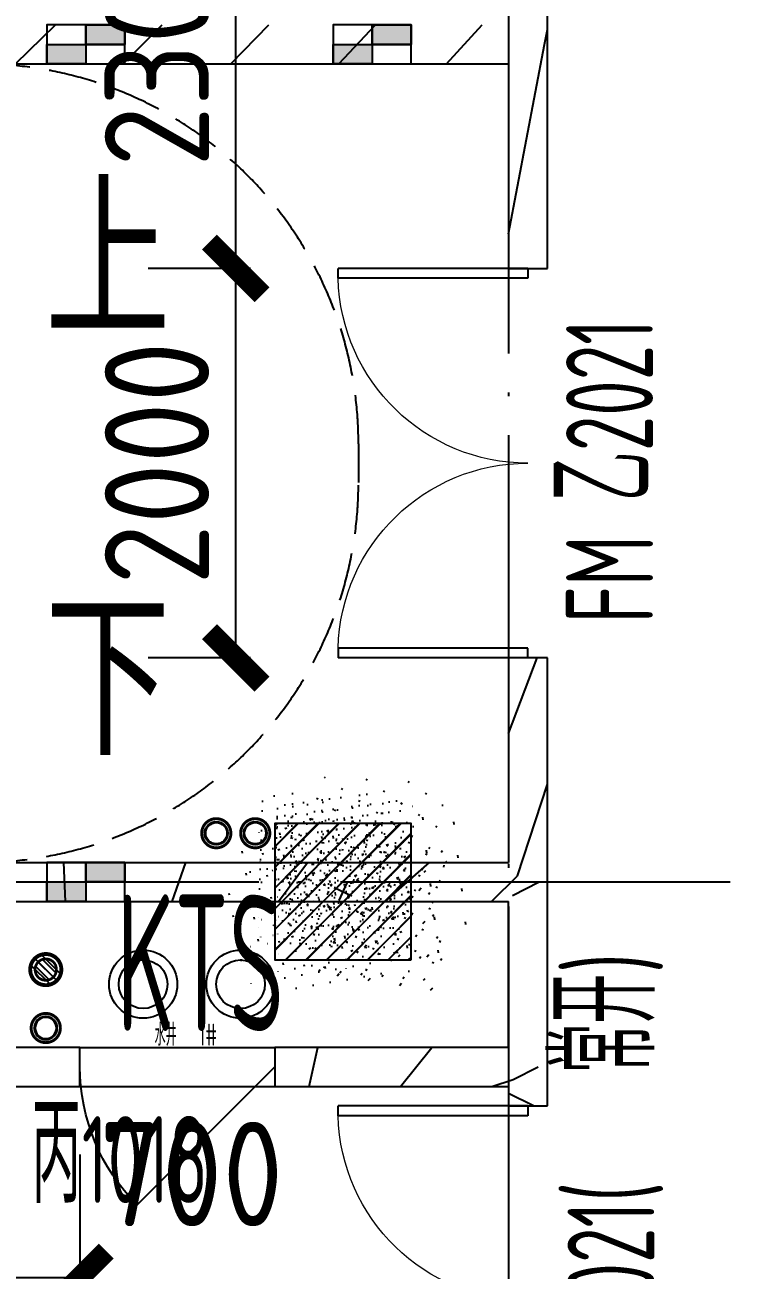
# Model space of a CAD drawing. Header units: inches. Extents: x 0 to 1813292486, y 0 to 3473589894.
# Drawn here: x 600479903 to 600483586, y 3473277625 to 3473284018 of the extents above; entities that cross this region are included whole.
import ezdxf
from ezdxf.enums import TextEntityAlignment as Align
from ezdxf.xclip import XClip

# ---------------------------------------------------------------- set-up
doc = ezdxf.new("R2010")
doc.units = ezdxf.units.IN
doc.header["$LTSCALE"] = 1000
doc.header["$MEASUREMENT"] = 0
doc.header["$XCLIPFRAME"] = 2
for name, pattern in [('AX-MALL-GIRD-200$0$DOTE', [2.4200000000000004, 2, -0.2, 0.02, -0.2]), ('AX-MALL-WALL-P02-QT$0$DASH', [0.35, 0.25, -0.1]), ('PX-MALL-P02-LG$0$CONTINOUS', [0]), ('PX-MALL-P02-LG$0$DASHED', [0.75, 0.5, -0.25])]:
    doc.linetypes.add(name, pattern=pattern)
for name, color, linetype in [('A-Anno-Note', 241, 'Continuous'), ('AX-MALL-DIM-P02$0$A-Anno-Dims', 3, 'Continuous'), ('AX-MALL-DIM-P02$0$A-Detl-Thin', 131, 'Continuous'), ('AX-MALL-GIRD-200$0$A-Grid', 222, 'AX-MALL-GIRD-200$0$DOTE'), ('AX-MALL-P02-200$0$A-Anno-Note', 241, 'Continuous'), ('AX-MALL-WALL-P02$0$A-Anno-Note', 241, 'Continuous'), ('AX-MALL-WALL-P02-QT$0$A-Accs', 181, 'Continuous'), ('AX-MALL-WALL-P02-QT$0$A-Anno-Note', 241, 'Continuous'), ('AX-MALL-WALL-P02-QT$0$A-Detl-Patt', 8, 'Continuous'), ('AX-MALL-WALL-P02-QT$0$A-Detl-Thin', 131, 'Continuous'), ('AX-MALL-WALL-P02-QT$0$A-Strs', 151, 'Continuous'), ('AX-MALL-WALL-P02-QT$0$A-Wall', 2, 'Continuous'), ('AX-MALL-WALL-P02-QT$0$A-Wall-Patt', 13, 'Continuous'), ('AX-MALL-WALL-P02-QT$0$A-Wind', 4, 'Continuous'), ('AX-MALL-WORD-P02$0$A-Wind-Iden', 11, 'Continuous'), ('AX-MALL-ZTKD-P02$0$A-Anno-Note', 241, 'Continuous'), ('MX-MALL-P02-LG$0$M-VT-TEXT', 21, 'Continuous'), ('PX-MALL-P02-LG$0$P-Drain-Fldr', 4, 'Continuous'), ('PX-MALL-P02-LG$0$P-Drain-Fldr-ARCH', 161, 'Continuous'), ('PX-MALL-P02-LG$0$P-Drain-Fldr-W100', 4, 'Continuous'), ('PX-MALL-P02-LG$0$P-Drain-Fldr-W50', 4, 'Continuous'), ('PX-MALL-P02-LG$0$P-Pipe-Risr', 7, 'Continuous'), ('PX-MALL-P02-LG$0$P-Pipe-Risr-Arch', 6, 'Continuous'), ('PX-MALL-P02-LG$0$P-Pipe-Risr-W100', 6, 'Continuous'), ('PX-MALL-P02-LG$0$P-Pipe-Risr-W50', 6, 'Continuous'), ('PX-MALL-P02-LG$0$P-Sewr-TL-Pipe', 7, 'PX-MALL-P02-LG$0$CONTINOUS'), ('PX-MALL-P02-LG$0$P-Wast-Pipe', 143, 'PX-MALL-P02-LG$0$DASHED'), ('SX-MALL-LT-TZ-2F(T)$0$SX-S1-TZ-(2F~3F)$0$TZ', 255, 'Continuous'), ('SX-MALL-LT-TZ-2F(T)$0$SX-S1-TZ-（-2F~-1F）$0$S-PATT-SOLD', 251, 'Continuous'), ('SX-MALL-TZ-2F~3F$0$S-DIMS', 81, 'Continuous'), ('SX-MALL-WALL-L-1F~2F$0$S-COLU', 30, 'Continuous'), ('SX-MALL-WALL-L-1F~2F$0$S-PATT-WALL', 83, 'Continuous'), ('SX-MALL-WALL-L-1F~2F$0$单形心', 4, 'Continuous')]:
    doc.layers.add(name, color=color, linetype=linetype)
doc.styles.add('AX-MALL-DIM-P02$0$_TCH_DIM_T3', font='gbenor.shx')
doc.styles.add('AX-MALL-WALL-P02-QT$0$_TCH_DIM', font='gbenor.shx')
doc.styles.add('AX-MALL-WALL-P02-QT$0$STANDARD', font='gbenor.shx', dxfattribs={"bigfont": 'gbcbig.shx'})
doc.styles.add('AX-MALL-WORD-P02$0$_TCH_WINDOW', font='gbenor.shx', dxfattribs={"bigfont": 'gbcbig.shx'})
doc.styles.add('MX-MALL-P02-LG$0$_THVAC_WIN', font='gbenor.shx', dxfattribs={"bigfont": 'gbcbig.shx'})
doc.styles.add('PX-MALL-P02-LG$0$jzfz', font='gbenor.shx', dxfattribs={"bigfont": 'gbcbig.shx'})
doc.dimstyles.new('AX-MALL-DIM-P02$0$_TCH_ARCH&&180', dxfattribs={"dimtxt": 535.5, "dimasz": 270, "dimexe": 450, "dimexo": 450, "dimgap": 137.25, "dimtad": 1, "dimdec": 0, "dimzin": 0, "dimdsep": 46, "dimtxsty": 'AX-MALL-DIM-P02$0$_TCH_DIM_T3', "dimblk": 'AX-MALL-DIM-P02$0$_ArchTick', "dimcen": 0.09, "dimclrt": 7, "dimazin": 2, "dimtfac": 1, "dimtdec": 0, "dimtix": 1, "dimtmove": 2, "dimatfit": 3, "dimfxl": 500, "dimtolj": 1, "dimtzin": 0, "dimarcsym": 0})
pattern_1 = [(45, (0, 359.0227), (-353.55353201463, 353.55353201463), [])]

# ---------------------------------------------------------------- blocks, each defined once
blk = doc.blocks.new('AX-MALL-WORD-P02')
at = {"layer": 'AX-MALL-WORD-P02$0$A-Wind-Iden', "style": 'AX-MALL-WORD-P02$0$_TCH_WINDOW', "width": 0.7}
for s, height, rotation, p in [('2021', 446.25, 69.56816108351019, (600316823.4119917, 3473171029.898996)), ('乙', 506.3829787234042, 69.56816108351019, (600316733.334899, 3473170788.100348)), ('FM', 446.25, 69.56816108351019, (600316515.23915, 3473170202.654529)), ('丙', 506.3829787234042, 339.5681615221386, (600312485.275886, 3473168526.786775)), ('1018', 446.25, 339.5681615221386, (600312727.0745353, 3473168436.709684)), (')', 446.25, 69.5681612738726, (600315895.8930411, 3473168518.748043)), ('常开', 506.3829787234042, 69.5681612738726, (600315715.7388572, 3473168035.150745)), ('2021(', 446.25, 69.5681612738726, (600315248.3908279, 3473166780.623989))]:
    blk.add_text(s, height=height, rotation=rotation, dxfattribs=at).set_placement(p)
blk = doc.blocks.new('AX-MALL-GIRD-200')
at = {"layer": 'AX-MALL-GIRD-200$0$A-Grid'}
for p, q in [((600241980.060326, 3473196551.41375), (600599876.0644244, 3473063224.650467)), ((600323759.5421638, 3473191775.534485), (600285030.0032144, 3473087811.807404))]:
    blk.add_line(p, q, dxfattribs=at)
blk = doc.blocks.new('SX-MALL-WALL-L-1F~2F$0$BANWANG_XINGXIN')
at = {"color": 0}
for points in [[(0.7071067811865476, 0.7071067811865475), (-0.7071067811865477, -0.7071067811865475)], [(-0.7071067811865475, 0.7071067811865476), (0.7071067811865474, -0.7071067811865477)]]:
    blk.add_lwpolyline(points, dxfattribs=at)
blk = doc.blocks.new('SX-MALL-WALL-L-1F~2F')
at = {"layer": 'SX-MALL-WALL-L-1F~2F$0$S-PATT-WALL'}
h = blk.add_hatch(dxfattribs=at)
h.set_pattern_fill('钢筋混凝土', color=256, scale=15, pattern_type=2)
h.set_pattern_definition([(24.56816131876918, (600332848.5159376, 3473133887.589986), (-31.18316060756021, 68.21004687377882), []), (29.56816131876925, (600332848.5159376, 3473133887.589986), (97.53445422577846, -46.37920049590846), [11.25, -123.75]), (334.5681613187692, (600332848.5159376, 3473133887.589986), (19.88439775835759, 112.9961142864107), [9, -99]), (80.01956131876923, (600332856.6438087, 3473133883.725054), (117.4189029535321, 66.61682170576017), [9.5610285, -105.1713168]), (25.75236131876919, (600332858.9887226, 3473133915.702631), (141.3476152674957, -79.15081590010527), [16.87499999999951, -185.6249999999961]), (76.20376131876925, (600332870.7676862, 3473133909.106722), (182.3878362713222, 87.98253900728311), [14.3415432, -157.75695]), (330.7523613187692, (600332858.9887226, 3473133915.702631), (182.387767611897, 87.98268144025062), [13.49999999999976, -148.4999999999961]), (0.5681613187692669, (600332870.4268485, 3473133903.438077), (62.82047321120105, -87.84980446922418), [11.25, -123.75]), (305.5681613187692, (600332870.4268485, 3473133903.438077), (72.17288940056439, 89.18848105901375), [9, -99]), (51.01956131876926, (600332875.6618832, 3473133896.117257), (134.9933625470349, 1.33857134020591), [9.5610285, -105.1713168]), (17.06816131876921, (600332848.5159376, 3473133887.589986), (19.14085714793764, 46.15589493924091), [0.75, -97.8, 0.75, -100.5, 0.75, -99.375]), (347.0681613187692, (600332848.5159376, 3473133887.589986), (57.63084699394109, 41.66442757030211), [0.75, -57.3, 0.75, -95.55, 0.75, -37.875]), (307.0681613187692, (600332817.1703391, 3473133899.267141), (73.85474001336534, -31.12342331039777), [0.75, -37.5, 0.75, -117, 0.75, -155.25]), (297.0681613187692, (600332803.1140169, 3473133904.503534), (87.2164167648191, -16.46683781742514), [0.75, -48.75, 0.75, -77.69999999999999, 0.75, -110.25])])
h.paths.add_polyline_path([(600314747.5755334, 3473169016.524903), (600314991.9405155, 3473169672.486606), (600314335.9788127, 3473169916.851587), (600314091.6138306, 3473169260.889884)])
h = blk.add_hatch(dxfattribs=at)
h.set_pattern_fill('钢筋混凝土', color=256, scale=15, pattern_type=2)
h.set_pattern_definition([(24.56816131876918, (600332848.5159376, 3473133887.589986), (-31.18316060756021, 68.21004687377882), []), (29.56816131876925, (600332848.5159376, 3473133887.589986), (97.53445422577846, -46.37920049590846), [11.24999999999976, -123.7499999999981]), (334.5681613187692, (600332848.5159376, 3473133887.589986), (19.8843977583576, 112.9961142864107), [8.999999999999757, -98.99999999999805]), (80.01956131876923, (600332856.6438087, 3473133883.725054), (117.4189029535321, 66.61682170576017), [9.5610285, -105.1713168]), (25.75236131876918, (600332858.9887226, 3473133915.702631), (141.3476152674957, -79.15081590010527), [16.87499999999999, -185.6249999999999]), (76.20376131876925, (600332870.7676862, 3473133909.106722), (182.3878362713222, 87.98253900728308), [14.3415432, -157.75695]), (330.7523613187692, (600332858.9887226, 3473133915.702631), (182.3877676118969, 87.98268144025063), [13.5, -148.4999999999999]), (0.5681613187692685, (600332870.4268485, 3473133903.438077), (62.82047321120105, -87.84980446922418), [11.25, -123.75]), (305.5681613187692, (600332870.4268485, 3473133903.438077), (72.17288940056437, 89.18848105901375), [8.999999999999998, -98.99999999999999]), (51.01956131876926, (600332875.6618834, 3473133896.117257), (134.9933625470349, 1.33857134020591), [9.5610285, -105.1713168]), (17.06816131876921, (600332848.5159376, 3473133887.589986), (19.14085714793764, 46.1558949392409), [0.7499999999999999, -97.79999999999998, 0.7499999999999999, -100.5, 0.7499999999999999, -99.37499999999999]), (347.0681613187692, (600332848.5159376, 3473133887.589986), (57.63084699394109, 41.66442757030211), [0.7499999999999999, -57.29999999999999, 0.7499999999999999, -95.54999999999998, 0.7499999999999999, -37.87499999999999]), (307.0681613187692, (600332817.170339, 3473133899.267141), (73.85474001336533, -31.12342331039777), [0.7499999999999849, -37.49999999999903, 0.7499999999999849, -116.9999999999981, 0.7499999999999849, -155.2499999999961]), (297.0681613187692, (600332803.1140169, 3473133904.503534), (87.2164167648191, -16.46683781742514), [0.7499999999999999, -48.74999999999999, 0.7499999999999999, -77.69999999999997, 0.7499999999999999, -110.25])])
h.paths.add_polyline_path([(600314747.5755334, 3473169016.524903), (600314991.9405154, 3473169672.486606), (600314335.9788125, 3473169916.851587), (600314091.6138304, 3473169260.889884)])
at = {"layer": 'SX-MALL-WALL-L-1F~2F$0$S-COLU'}
blk.add_lwpolyline([(600314747.5755334, 3473169016.524903), (600314991.9405155, 3473169672.486606), (600314335.9788127, 3473169916.851587), (600314091.6138306, 3473169260.889884)], close=True, dxfattribs=at)
at = {"layer": 'SX-MALL-WALL-L-1F~2F$0$单形心', "xscale": 50, "yscale": 50, "zscale": 50}
blk.add_blockref('SX-MALL-WALL-L-1F~2F$0$BANWANG_XINGXIN', (600314541.777173, 3473169466.688245), dxfattribs=at)
blk = doc.blocks.new('SX-MALL-WALL-L-2F~3F')
ref = blk.add_blockref('SX-MALL-WALL-L-1F~2F', (0, 0))
XClip(ref).set_block_clipping_path([(600349769.7341375, 3473074679.418533), (600357001.7302529, 3473071985.287766), (600356499.8725733, 3473070638.124951), (600359302.5086629, 3473069594.060767), (600362345.1765132, 3473077761.653201), (600381551.4312518, 3473070606.759726), (600391553.7259278, 3473066880.611454), (600387749.827644, 3473056669.608357), (600391632.1759799, 3473055223.319679), (600395635.5522461, 3473065969.791956), (600406982.2408491, 3473061742.817497), (600403058.8006672, 3473051210.921831), (600412723.2437257, 3473047610.6332), (600445093.3740637, 3473134503.466942), (600393055.2444371, 3473153889.197227), (600387463.4997383, 3473138878.984498), (600380158.3525343, 3473141600.366193), (600382830.751978, 3473148774.027779), (600388210.8522022, 3473146769.782572), (600390696.2253517, 3473153441.399696), (600277474.697425, 3473195619.741203), (600273446.9822528, 3473184807.934726), (600257129.111771, 3473190886.82031), (600241575.9633431, 3473149136.690594), (600258197.8999482, 3473142944.531458), (600255239.7303221, 3473135003.762026), (600263182.3271956, 3473132044.911624), (600260741.6763649, 3473125493.34496), (600269350.4970673, 3473122286.306632), (600271511.1407766, 3473128086.235537), (600286270.1853781, 3473122588.058336), (600284109.5416689, 3473116788.129431), (600282580.7823727, 3473112684.400902), (600291840.7574171, 3473109234.788475), (600290827.7957876, 3473106515.642598), (600293360.405141, 3473105572.171298), (600294731.2544166, 3473109252.0137), (600323175.4764534, 3473098655.706329), (600321336.3302773, 3473093718.790065), (600344750.773286, 3473084996.222976), (600341987.4689643, 3473077578.540671), (600344583.6790427, 3473076611.376234), (600346015.5062013, 3473080454.904757), (600351201.5612961, 3473078522.947055)])
blk = doc.blocks.new('SX-MALL-WALL-2F~3F')
blk.add_blockref('SX-MALL-WALL-L-2F~3F', (0, 0))
blk = doc.blocks.new('MX-MALL-P02-LG')
at = {"color": 6}
for radius in [175.000000054465, 125]:
    blk.add_circle((600313414.8870144, 3473169379.598688), radius, dxfattribs=at)
at = {"color": 2}
for radius in [175.000000054465, 125]:
    blk.add_circle((600313883.4310877, 3473169205.052271), radius, dxfattribs=at)
at = {"layer": 'MX-MALL-P02-LG$0$M-VT-TEXT', "style": 'MX-MALL-P02-LG$0$_THVAC_WIN', "width": 0.7}
for s, p in [('水井', (600313359.7440286, 3473169063.220603)), ('1#', (600313572.3088335, 3473168984.033976))]:
    blk.add_text(s, height=112.6582278481012, rotation=339.5681612591187, dxfattribs=at).set_placement(p)
blk = doc.blocks.new('SX-MALL-LT-TZ-2F(T)$0$SX-S1-TZ-（-2F~-1F）$0$55')
at = {"layer": 'SX-MALL-LT-TZ-2F(T)$0$SX-S1-TZ-（-2F~-1F）$0$S-PATT-SOLD'}
h = blk.add_hatch(color=251, dxfattribs=at)
h.dxf.hatch_style = 1
h.paths.add_polyline_path([(-77686.27864599228, -69171.32194757462), (-77486.27864456177, -69171.3219474554), (-77486.27864456177, -69271.32194751501), (-77686.27864551544, -69271.32194757462)])
h = blk.add_hatch(color=251, dxfattribs=at)
h.dxf.hatch_style = 1
h.paths.add_polyline_path([(-77886.27864646912, -69271.32194751501), (-77686.2786450386, -69271.32194751501), (-77686.27864456177, -69371.3219473958), (-77886.27864551544, -69371.3219473958)])
for p, q in [((-77686.2786450386, -69171.32194757462), (-77686.27864456177, -69371.3219474554)), ((-77886.27864551544, -69271.32194751501), (-77486.27864456177, -69271.32194751501))]:
    blk.add_line(p, q)
for points in [[(-77886.27864408493, -69371.32194751501), (-77486.27864408493, -69371.3219474554), (-77486.27864408493, -69171.3219474554), (-77886.27864456177, -69171.32194757462)], [(-77686.27864599228, -69171.32194757462), (-77486.27864456177, -69171.3219474554), (-77486.27864456177, -69271.32194751501), (-77686.27864551544, -69271.32194757462)], [(-77886.27864646912, -69271.32194751501), (-77686.2786450386, -69271.32194751501), (-77686.27864456177, -69371.3219473958), (-77886.27864551544, -69371.3219473958)]]:
    blk.add_lwpolyline(points, close=True)
blk = doc.blocks.new('SX-MALL-LT-TZ-2F(T)')
at = {"layer": 'SX-MALL-LT-TZ-2F(T)$0$SX-S1-TZ-(2F~3F)$0$TZ', "rotation": 339.5681613221936}
for p in [(600411804.3871098, 3473211797.435155), (600413181.9066762, 3473211284.268691), (600410303.2879313, 3473207767.956114)]:
    blk.add_blockref('SX-MALL-LT-TZ-2F(T)$0$SX-S1-TZ-（-2F~-1F）$0$55', p, dxfattribs=at)
blk = doc.blocks.new('SX-MALL-TZ-2F~3F')
at = {"layer": 'SX-MALL-TZ-2F~3F$0$S-DIMS', "rotation": 1.387142046460944e-06}
blk.add_blockref('SX-MALL-LT-TZ-2F(T)', (84.08594870567322, -14.53440642356873), dxfattribs=at)
blk = doc.blocks.new('AX-MALL-WALL-P02-QT$0$$DorLib2D$00000002')
for p, q in [((-0.5, -5.684341886080802e-17), (-0.5000000000000007, 0.4875)), ((-0.4750000000000007, 0.4875), (-0.5000000000000007, 0.4875)), ((-0.475, -2.842170943040401e-17), (-0.4750000000000007, 0.4875)), ((0.475, -2.842170943040401e-17), (0.4750000000000007, 0.4875)), ((0.4750000000000007, 0.4875), (0.5000000000000007, 0.4875)), ((0.5, -5.684341886080802e-17), (0.5000000000000007, 0.4875)), ((-0.5, -5.684341886080802e-17), (-0.475, -2.842170943040401e-17)), ((0.5, -5.684341886080802e-17), (0.475, -2.842170943040401e-17))]:
    blk.add_line(p, q)
at = {"lineweight": 13}
for centre, start, end in [((-0.4875, -4.263256414560601e-17), 0, 88.53071641864632), ((0.4875, -4.263256414560601e-17), 91.4692835813537, 180)]:
    blk.add_arc(centre, 0.4875, start, end, dxfattribs=at)
blk = doc.blocks.new('AX-MALL-WALL-P02-QT$0$$DorLib2D$00000114')
at = {"color": 0}
blk.add_line((0.4999999999999964, 3.552713678800501e-15), (-0.2071067811864751, 0.7071067811864857), dxfattribs=at)
blk.add_arc((0.5000000000013856, -1.154631945610163e-12), 1.000000000001696, 135, 180, dxfattribs=at)
blk = doc.blocks.new('AX-MALL-WALL-P02-QT')
at = {"layer": 'AX-MALL-WALL-P02-QT$0$A-Wall-Patt'}
h = blk.add_hatch(dxfattribs=at)
h.set_pattern_fill('普通砖', color=256, scale=200, style=0)
h.set_pattern_definition(pattern_1)
h.paths.add_polyline_path([(600307236.08429, 3473176830.312534), (600307263.64755, 3473176713.330863), (600316821.9466473, 3473173152.583981), (600316888.092202, 3473173234.656368), (600316798.0563989, 3473173374.910893), (600307333.4661164, 3473176900.748493)])
h = blk.add_hatch(dxfattribs=at)
h.set_pattern_fill('普通砖', color=256, scale=200, style=0)
h.set_pattern_definition(pattern_1)
h.paths.add_polyline_path([(600316888.0922018, 3473173234.656368), (600317044.2735597, 3473173176.474229), (600317358.4571095, 3473174019.853565), (600317077.3306655, 3473174124.581414), (600316798.0563989, 3473173374.910893)])
h = blk.add_hatch(dxfattribs=at)
h.set_pattern_fill('普通砖', color=256, scale=200, style=0)
h.set_pattern_definition(pattern_1)
h.paths.add_polyline_path([(600316821.9466473, 3473173152.583981), (600316455.3991723, 3473172168.641422), (600316642.8168015, 3473172098.822856), (600317044.2735597, 3473173176.474229), (600316888.0922018, 3473173234.656368)])
h = blk.add_hatch(dxfattribs=at)
h.set_pattern_fill('普通砖', color=256, scale=200, style=0)
h.set_pattern_definition(pattern_1)
h.paths.add_polyline_path([(600312631.0671822, 3473170196.269398), (600312697.000658, 3473170100.564878), (600315320.8474709, 3473169123.104949), (600315418.2292973, 3473169193.540909), (600315390.6660373, 3473169310.522579), (600312686.61786, 3473170317.859869)])
h = blk.add_hatch(dxfattribs=at)
h.set_pattern_fill('普通砖', color=256, scale=200, style=0)
h.set_pattern_definition(pattern_1)
h.paths.add_polyline_path([(600315543.1743834, 3473169146.995198), (600315944.6311383, 3473170224.646563), (600315757.2135091, 3473170294.465129), (600315390.6660373, 3473169310.522579), (600315418.2292973, 3473169193.540909)])
h = blk.add_hatch(dxfattribs=at)
h.set_pattern_fill('普通砖', color=256, scale=200, style=0)
h.set_pattern_definition(pattern_1)
h.paths.add_polyline_path([(600312285.1611049, 3473169240.2085), (600312927.6153567, 3473169000.87544), (600312997.4339229, 3473169188.293069), (600312435.1810356, 3473169397.748768), (600312322.7018489, 3473169368.508201)])
h = blk.add_hatch(dxfattribs=at)
h.set_pattern_fill('普通砖', color=256, scale=200, style=0)
h.set_pattern_definition(pattern_1)
h.paths.add_polyline_path([(600315086.5911074, 3473168303.307169), (600315211.5361936, 3473168256.761458), (600315543.1743835, 3473169146.995198), (600315418.2292972, 3473169193.540909), (600315320.8474709, 3473169123.104949), (600315059.0278473, 3473168420.288839)])
h = blk.add_hatch(dxfattribs=at)
h.set_pattern_fill('普通砖', color=256, scale=200, style=0)
h.set_pattern_definition(pattern_1)
h.paths.add_polyline_path([(600315059.0278473, 3473168420.288839), (600313934.5220698, 3473168839.200238), (600313864.7035036, 3473168651.782609), (600314989.2092812, 3473168232.87121), (600315086.5911074, 3473168303.307169)])
h = blk.add_hatch(dxfattribs=at)
h.set_pattern_fill('普通砖', color=256, scale=200, style=0)
h.set_pattern_definition(pattern_1)
h.paths.add_polyline_path([(600314989.2092812, 3473168232.87121), (600314954.2999977, 3473168139.162395), (600315141.717627, 3473168069.343828), (600315211.5361935, 3473168256.761458), (600315086.5911074, 3473168303.307169)])
at = {"layer": 'AX-MALL-WALL-P02-QT$0$A-Strs', "linetype": 'AX-MALL-WALL-P02-QT$0$DASH'}
blk.add_lwpolyline([(600314273.0668565, 3473174102.116482, -0.4142135621634755), (600315419.6577146, 3473171594.063588), (600315349.8391477, 3473171406.645959, -0.4142135621629859), (600312841.7862564, 3473170260.055098, -0.4142135621629859)], format="xyb", dxfattribs=at)
at = {"layer": 'AX-MALL-WALL-P02-QT$0$A-Wall'}
for p, q in [((600307263.64755, 3473176713.330863), (600316821.9466473, 3473173152.583981)), ((600317044.2735597, 3473173176.474229), (600317358.4571095, 3473174019.853565)), ((600316821.9466473, 3473173152.583981), (600316455.3991723, 3473172168.641422)), ((600316642.8168015, 3473172098.822856), (600317044.2735597, 3473173176.474229)), ((600316455.3991723, 3473172168.641422), (600316642.8168015, 3473172098.822856)), ((600312686.61786, 3473170317.859869), (600315390.6660373, 3473169310.522579)), ((600315757.2135091, 3473170294.465129), (600315390.6660373, 3473169310.522579)), ((600315944.6311383, 3473170224.646563), (600315757.2135091, 3473170294.465129)), ((600315543.1743834, 3473169146.995198), (600315944.6311383, 3473170224.646563)), ((600312697.000658, 3473170100.564878), (600315320.8474709, 3473169123.104949)), ((600312997.4339229, 3473169188.293069), (600312435.1810356, 3473169397.748768)), ((600312285.1611049, 3473169240.2085), (600312927.6153567, 3473169000.87544)), ((600312927.6153567, 3473169000.87544), (600312997.4339229, 3473169188.293069)), ((600315059.0278473, 3473168420.288839), (600315320.8474709, 3473169123.104949)), ((600315211.5361936, 3473168256.761458), (600315543.1743835, 3473169146.995198)), ((600313934.5220698, 3473168839.200238), (600313864.7035036, 3473168651.782609)), ((600315059.0278473, 3473168420.288839), (600313934.5220698, 3473168839.200238)), ((600313864.7035036, 3473168651.782609), (600314989.2092812, 3473168232.87121)), ((600315141.717627, 3473168069.343828), (600315211.5361935, 3473168256.761458)), ((600314989.2092812, 3473168232.87121), (600314954.2999977, 3473168139.162395)), ((600314954.2999977, 3473168139.162395), (600315141.717627, 3473168069.343828))]:
    blk.add_line(p, q, dxfattribs=at)
at = {"layer": 'AX-MALL-WALL-P02-QT$0$A-Wind'}
for p, q in [((600312997.433923, 3473169188.293069), (600313934.5220699, 3473168839.200238)), ((600312927.6153567, 3473169000.87544), (600313864.7035036, 3473168651.782609))]:
    blk.add_line(p, q, dxfattribs=at)
at = {"layer": 'AX-MALL-WALL-P02-QT$0$A-Detl-Patt'}
blk.add_blockref('SX-MALL-TZ-2F~3F', (0, 0), dxfattribs=at)
at = {"layer": 'AX-MALL-WALL-P02-QT$0$A-Detl-Thin'}
for name in ['MX-MALL-P02-LG', 'SX-MALL-WALL-2F~3F']:
    blk.add_blockref(name, (0, 0), dxfattribs=at)
at = {"layer": 'AX-MALL-WALL-P02-QT$0$A-Wind'}
blk.add_blockref('AX-MALL-GIRD-200', (0, 0), dxfattribs=at)
at = {"layer": 'AX-MALL-WALL-P02-QT$0$A-Wind', "zscale": 200}
for name, p, xscale, yscale, rotation in [('AX-MALL-WALL-P02-QT$0$$DorLib2D$00000002', (600316200.0151554, 3473171196.643992), -2000, 2000, 69.5681613105989), ('AX-MALL-WALL-P02-QT$0$$DorLib2D$00000114', (600313431.0687133, 3473168920.037839), 1000, -1000, 339.5681613146191), ('AX-MALL-WALL-P02-QT$0$$DorLib2D$00000002', (600314698.9159808, 3473167167.164965), -2000, 2000, 69.56816131094526)]:
    blk.add_blockref(name, p, dxfattribs=dict(at, xscale=xscale, yscale=yscale, rotation=rotation))
at = {"layer": 'AX-MALL-WALL-P02-QT$0$A-Accs', "style": 'AX-MALL-WALL-P02-QT$0$STANDARD', "width": 0.6}
blk.add_text('KTS', height=699.9999999999998, rotation=339.5681613092246, dxfattribs=at).set_placement((600313202.9117498, 3473169202.124775))
at = {"layer": 'AX-MALL-WALL-P02-QT$0$A-Anno-Note', "style": 'AX-MALL-WALL-P02-QT$0$_TCH_DIM', "width": 0.7}
for s, p in [('上', (600314129.3162572, 3473172741.713325)), ('下', (600313378.7666686, 3473170726.973809))]:
    blk.add_text(s, height=675.177304964539, rotation=339.5681613092755, dxfattribs=at).set_placement(p)
blk = doc.blocks.new('AX-MALL-WALL-P02')
at = {"layer": 'AX-MALL-WALL-P02$0$A-Anno-Note'}
blk.add_blockref('AX-MALL-WORD-P02', (0, 0), dxfattribs=at)
blk.add_blockref('AX-MALL-WALL-P02-QT', (0, 0), dxfattribs=at)
blk = doc.blocks.new('PX-MALL-P02-LG$0$P-Risr')
at = {"layer": 'PX-MALL-P02-LG$0$P-Pipe-Risr-W50'}
h = blk.add_hatch(color=0, dxfattribs=at)
edge = h.paths.add_edge_path()
edge.add_ellipse((0, 0), major_axis=(47.05795628796547, 47.05795628796547), ratio=0.9999999999999695, start_angle=225.0000000000009, end_angle=405.0000000000009, ccw=False)
edge.add_ellipse((0, 0), major_axis=(47.05795628796764, 47.05795628796764), ratio=0.9999999999998785, start_angle=133.9675974886221, end_angle=225.0000000000035, ccw=False)
edge.add_line((-66.53919663240958, 1.199087783927098), (-54.4367953546693, 1.199087783927098))
edge.add_ellipse((0, 0), major_axis=(-38.50196423560672, 38.50196423560672), ratio=0.9999999999999859, start_angle=43.73814098242129, end_angle=134.9999999999996)
edge.add_ellipse((0, 0), major_axis=(38.50196423561096, 38.50196423561096), ratio=0.9999999999998216, start_angle=225.0000000000051, end_angle=405.0000000000051)
edge.add_ellipse((0, 0), major_axis=(38.50196423560679, 38.50196423560679), ratio=0.9999999999999831, start_angle=45.00000000000048, end_angle=133.7381409824204)
edge.add_line((-54.43679535467527, 1.199087783927098), (-66.53919663241555, 1.199087783927098))
edge.add_ellipse((0, 0), major_axis=(-47.05795628796762, 47.05795628796762), ratio=0.9999999999998742, start_angle=-45.00000000000358, end_angle=43.967597488629224, ccw=False)
at = {"layer": 'PX-MALL-P02-LG$0$P-Pipe-Risr-Arch', "ltscale": 0.7}
blk.add_circle((0, 0), 59.29000000000001, dxfattribs=at)
at = {"layer": 'PX-MALL-P02-LG$0$P-Pipe-Risr-W100', "color": 0, "const_width": 15}
blk.add_lwpolyline([(-75, 0, 1), (75, 0, 1)], format="xyb", close=True, dxfattribs=at)
at = {"layer": 'PX-MALL-P02-LG$0$P-Pipe-Risr-W50'}
blk.add_circle((0, 0), 54.45000000000001, dxfattribs=at)
at = {"layer": 'PX-MALL-P02-LG$0$P-Pipe-Risr', "style": 'PX-MALL-P02-LG$0$jzfz', "width": 0.6, "flags": 1}
for tag, p in [('SYS-MARK', (0.3310501334344735, -45.65933377496549)), ('RANGE', (0.3337570973526454, -45.67887874227017))]:
    blk.add_attdef(tag, text='', height=0.015625, dxfattribs=at).set_placement(p, align=Align.MIDDLE)
blk = doc.blocks.new('PX-MALL-P02-LG$0$A$C5A9C1854')
at = {"layer": 'PX-MALL-P02-LG$0$P-Drain-Fldr-W50', "ltscale": 0.7}
for p, q in [((16.81565596797736, -52.36634142627008), (-52.36634142621187, 16.81565596791916)), ((38.89087296527578, -38.89087296521757), (-38.89087296527578, 38.89087296521757)), ((52.36634142632829, -16.81565596791916), (-16.81565596786095, 52.36634142627008))]:
    blk.add_line(p, q, dxfattribs=at)
at = {"layer": 'PX-MALL-P02-LG$0$P-Drain-Fldr-W50', "ltscale": 0.7, "const_width": 13.75}
blk.add_lwpolyline([(-54.99999999994179, 0, 1), (55.00000000005821, 0, 1)], format="xyb", close=True, dxfattribs=at)
blk = doc.blocks.new('PX-MALL-P02-LG$0$A$C7D2520B3')
at = {"layer": 'PX-MALL-P02-LG$0$P-Drain-Fldr', "ltscale": 0.7}
for p, q in [((78.54951213949244, -25.22348395187873), (-25.22348395179142, 78.54951213940512)), ((25.22348395196605, -78.54951213940512), (-78.54951213931781, 25.22348395187873)), ((58.33630944791366, -58.33630944788456), (-58.33630944791366, 58.33630944788456))]:
    blk.add_line(p, q, dxfattribs=at)
at = {"layer": 'PX-MALL-P02-LG$0$P-Drain-Fldr', "ltscale": 0.7, "const_width": 20}
blk.add_lwpolyline([(5.820766091346741e-11, -80, 1), (5.820766091346741e-11, 80, 1)], format="xyb", close=True, dxfattribs=at)
blk = doc.blocks.new('PX-MALL-P02-LG$0$A$C2257314B')
at = {"layer": 'PX-MALL-P02-LG$0$P-Drain-Fldr-ARCH', "ltscale": 0.7}
for p, q in [((16.81565596797736, -52.36634142627008), (-52.36634142621187, 16.81565596791916)), ((38.89087296527578, -38.89087296521757), (-38.89087296527578, 38.89087296521757)), ((52.36634142632829, -16.81565596791916), (-16.81565596786095, 52.36634142627008))]:
    blk.add_line(p, q, dxfattribs=at)
for start, end in [(0, 180), (180, 0)]:
    blk.add_arc((5.820766091346741e-11, -1.77635683940025e-15), 55, start, end, dxfattribs=at)
blk = doc.blocks.new('PX-MALL-P02-LG$0$P-Drain-Fldr')
blk.add_blockref('PX-MALL-P02-LG$0$A$C2257314B', (0, 0))
at = {"layer": 'PX-MALL-P02-LG$0$P-Drain-Fldr-W100'}
blk.add_blockref('PX-MALL-P02-LG$0$A$C7D2520B3', (0, 0), dxfattribs=at)
at = {"layer": 'PX-MALL-P02-LG$0$P-Drain-Fldr-W50'}
blk.add_blockref('PX-MALL-P02-LG$0$A$C5A9C1854', (0, 0), dxfattribs=at)
blk = doc.blocks.new('PX-MALL-P02-LG')
at = {"layer": 'PX-MALL-P02-LG$0$P-Drain-Fldr', "xscale": -1, "rotation": 69.56816148832729}
blk.add_blockref('PX-MALL-P02-LG$0$P-Drain-Fldr', (600312972.5248684, 3473169624.426616), dxfattribs=at)
at = {"layer": 'PX-MALL-P02-LG$0$P-Sewr-TL-Pipe', "ltscale": 0.7, "rotation": 249.5681611560895}
for p in [(600314037.3977262, 3473169974.725034), (600314224.8153554, 3473169904.906467)]:
    blk.add_blockref('PX-MALL-P02-LG$0$P-Risr', p, dxfattribs=at)
at = {"layer": 'PX-MALL-P02-LG$0$P-Wast-Pipe', "ltscale": 0.7, "xscale": -1, "rotation": 159.5681613100558}
blk.add_blockref('PX-MALL-P02-LG$0$P-Risr', (600312867.7970185, 3473169343.300171), dxfattribs=at)
blk = doc.blocks.new('AX-MALL-ZTKD-P02')
at = {"layer": 'AX-MALL-ZTKD-P02$0$A-Anno-Note'}
blk.add_blockref('AX-MALL-GIRD-200', (0, 0), dxfattribs=at)
blk = doc.blocks.new('AX-MALL-DIM-P02$0$_ArchTick')
at = {"color": 0, "linetype": 'ByBlock', "const_width": 0.4}
blk.add_lwpolyline([(-0.5, -0.5), (0.5, 0.5)], dxfattribs=at)
blk = doc.blocks.new('*D1539')
at = {"layer": 'AX-MALL-DIM-P02$0$A-Anno-Dims', "color": 0, "lineweight": -2, "transparency": 16777216}
for p, q in [((600315213.7573776, 3473172631.189424), (600314721.8558476, 3473172814.437178)), ((600314445.3598506, 3473170783.16911), (600315143.5455136, 3473172657.345403)), ((600314515.5717145, 3473170757.013131), (600314023.6701846, 3473170940.260885))]:
    blk.add_line(p, q, dxfattribs=at)
at = {"layer": 'AX-MALL-DIM-P02$0$A-Anno-Dims', "color": 0, "lineweight": -2, "transparency": 16777216, "xscale": 270, "yscale": 270, "zscale": 270}
for p, rotation in [((600315143.5455136, 3473172657.345403), 69.56816131292548), ((600314445.3598506, 3473170783.16911), 249.5681613129255)]:
    blk.add_blockref('AX-MALL-DIM-P02$0$_ArchTick', p, dxfattribs=dict(at, rotation=rotation))
at = {"layer": 'AX-MALL-DIM-P02$0$A-Anno-Dims', "color": 7, "transparency": 16777216, "insert": (600314414.9319829, 3473171861.639853), "char_height": 535.5, "attachment_point": 5, "rotation": 69.56816131292548, "style": 'AX-MALL-DIM-P02$0$_TCH_DIM_T3'}
blk.add_mtext('\\A1;2000', dxfattribs=at)
blk = doc.blocks.new('*D1540')
at = {"layer": 'AX-MALL-DIM-P02$0$A-Anno-Dims', "color": 0, "lineweight": -2, "transparency": 16777216}
for p, q in [((600316016.6689612, 3473174786.486983), (600315524.767431, 3473174969.734737)), ((600315143.5455134, 3473172657.345403), (600315946.457097, 3473174812.642962)), ((600315213.7573774, 3473172631.189423), (600314721.8558474, 3473172814.437177))]:
    blk.add_line(p, q, dxfattribs=at)
at = {"layer": 'AX-MALL-DIM-P02$0$A-Anno-Dims', "color": 0, "lineweight": -2, "transparency": 16777216, "xscale": 270, "yscale": 270, "zscale": 270}
for p, rotation in [((600315946.457097, 3473174812.642962), 69.5681613136829), ((600315143.5455134, 3473172657.345403), 249.5681613136829)]:
    blk.add_blockref('AX-MALL-DIM-P02$0$_ArchTick', p, dxfattribs=dict(at, rotation=rotation))
at = {"layer": 'AX-MALL-DIM-P02$0$A-Anno-Dims', "color": 7, "transparency": 16777216, "insert": (600315165.4806054, 3473173876.37678), "char_height": 535.5, "attachment_point": 5, "rotation": 69.5681613136829, "style": 'AX-MALL-DIM-P02$0$_TCH_DIM_T3'}
blk.add_mtext('\\A1;2300', dxfattribs=at)
blk = doc.blocks.new('*D1546')
at = {"layer": 'AX-MALL-DIM-P02$0$A-Anno-Dims', "color": 0, "lineweight": -2, "transparency": 16777216}
for p, q in [((600312149.4711716, 3473168917.259587), (600311772.3229907, 3473167904.860991)), ((600312805.432874, 3473168672.894607), (600312428.284693, 3473167660.496011)), ((600311929.4147639, 3473168326.550658), (600312585.3764663, 3473168082.185678))]:
    blk.add_line(p, q, dxfattribs=at)
at = {"layer": 'AX-MALL-DIM-P02$0$A-Anno-Dims', "color": 0, "lineweight": -2, "transparency": 16777216, "xscale": 270, "yscale": 270, "zscale": 270}
for p, rotation in [((600311929.4147639, 3473168326.550658), 159.5681614514594), ((600312585.3764663, 3473168082.185678), 339.5681614514594)]:
    blk.add_blockref('AX-MALL-DIM-P02$0$_ArchTick', p, dxfattribs=dict(at, rotation=rotation))
at = {"layer": 'AX-MALL-DIM-P02$0$A-Anno-Dims', "color": 7, "transparency": 16777216, "insert": (600313306.7123249, 3473168380.11584), "char_height": 535.5, "attachment_point": 5, "rotation": 339.56816145145933, "style": 'AX-MALL-DIM-P02$0$_TCH_DIM_T3'}
blk.add_mtext('\\A1;700', dxfattribs=at)
blk = doc.blocks.new('AX-MALL-DIM-P02')
at = {"layer": 'AX-MALL-DIM-P02$0$A-Detl-Thin'}
blk.add_blockref('AX-MALL-ZTKD-P02', (-2.384185791015625e-06, 9.5367431640625e-07), dxfattribs=at)
at = {"layer": 'AX-MALL-DIM-P02$0$A-Anno-Dims'}
for p1, p2, distance, picture, middle in [((600315635.4470435, 3473172474.09765), (600316438.3586273, 3473174629.395209), 524.9255704477687, '*D1540', (600315165.4806054, 3473173876.37678)), ((600314937.2613806, 3473170599.921357), (600315635.4470435, 3473172474.09765), 524.92557011264, '*D1539', (600314414.9319829, 3473171861.639853))]:
    dim = blk.add_aligned_dim(p1=p1, p2=p2, distance=distance, dimstyle='AX-MALL-DIM-P02$0$_TCH_ARCH&&180', dxfattribs=at)
    dim.commit()
    dim.dimension.update_dxf_attribs({"geometry": picture, "text_midpoint": middle})
dim = blk.add_linear_dim(base=(600312585.3764663, 3473168082.185678), p1=(600312306.5629449, 3473169338.949255), p2=(600312962.5246474, 3473169094.584274), angle=339.56816137831095, dimstyle='AX-MALL-DIM-P02$0$_TCH_ARCH&&180', dxfattribs=at)
dim.commit()
dim.dimension.update_dxf_attribs({"geometry": '*D1546', "text_midpoint": (600313306.7123249, 3473168380.11584), "dimtype": 129})
blk = doc.blocks.new('AX-MALL-P02-200')
at = {"layer": 'AX-MALL-P02-200$0$A-Anno-Note'}
blk.add_blockref('AX-MALL-WALL-P02', (0, 0), dxfattribs=at)
for name in ['AX-MALL-DIM-P02', 'PX-MALL-P02-LG']:
    blk.add_blockref(name, (0, 0), dxfattribs=at)

msp = doc.modelspace()

# ---------------------------------------------------------------- block references
at = {"layer": 'A-Anno-Note', "rotation": 20.43183869077545}
msp.add_blockref('AX-MALL-P02-200', (1250392458.527329, 9048125.682563305), dxfattribs=at)

doc.saveas('drawing.dxf')
